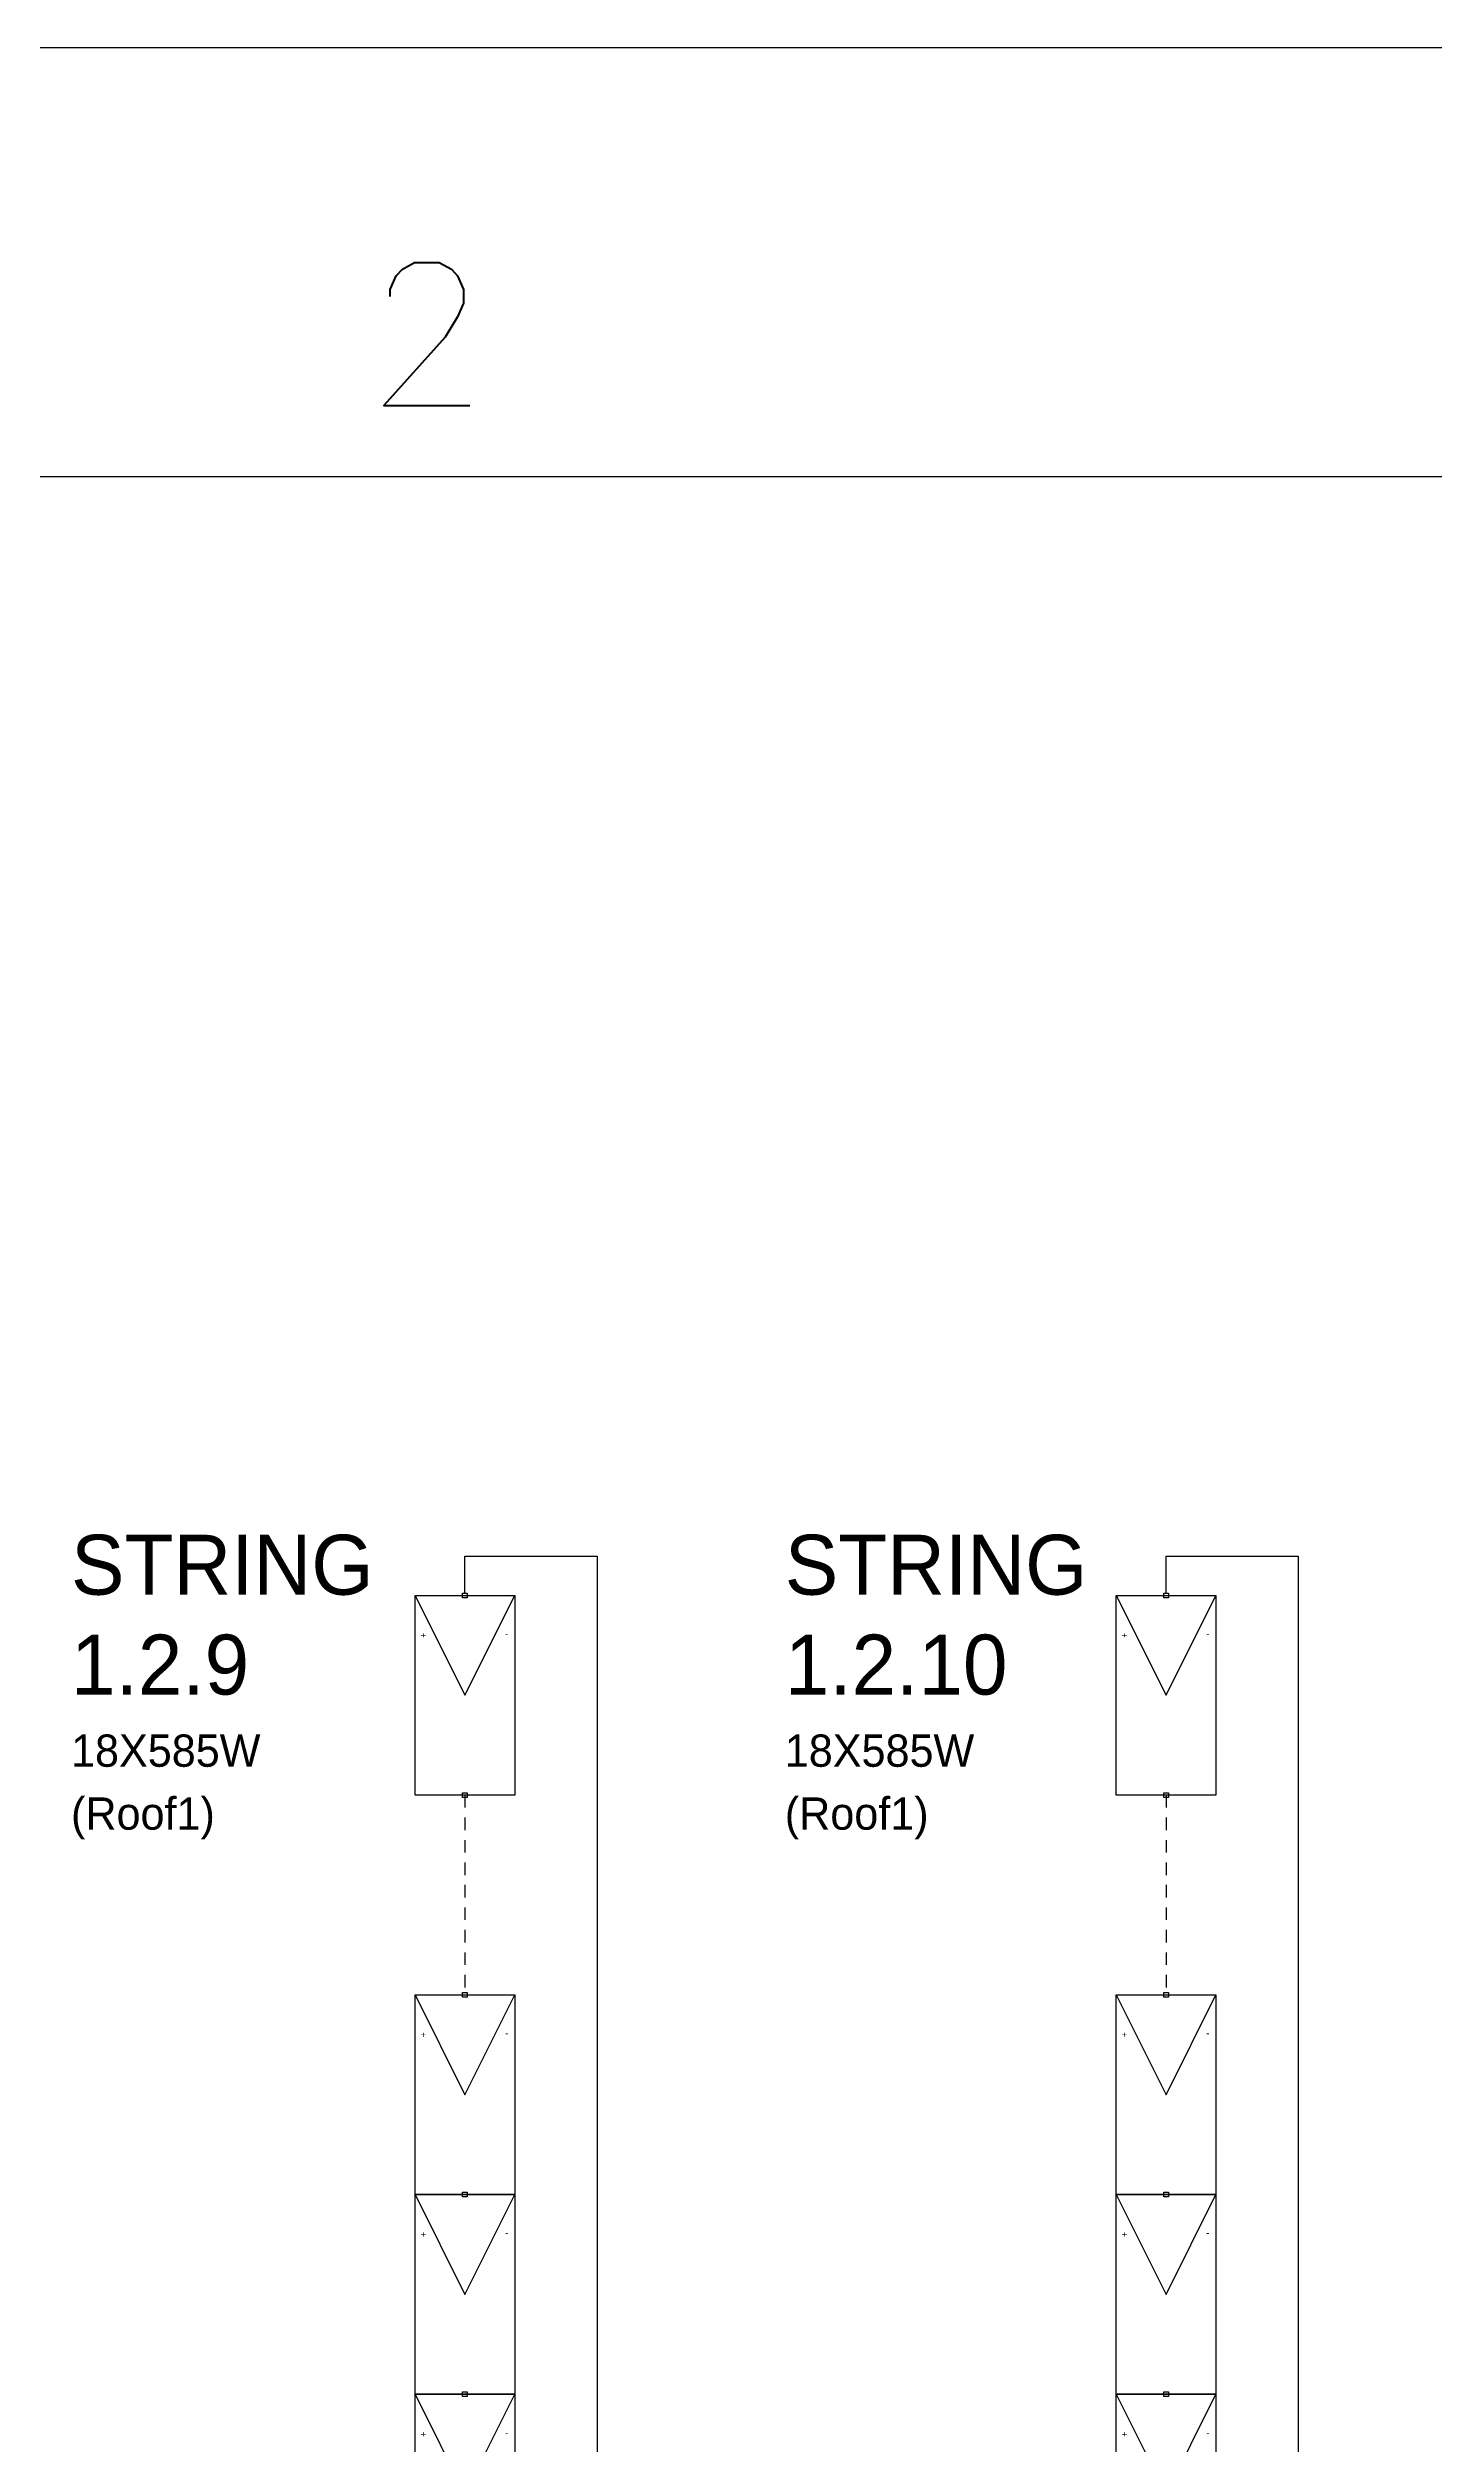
# Model space of a CAD drawing. Header units: inches. Extents: x 4 to 127, y -3 to 89.
# Drawn here: x 77.15 to 91.04, y 64.63 to 88.63 of the extents above; entities that cross this region are included whole.
import ezdxf
from ezdxf.enums import TextEntityAlignment as Align

# ---------------------------------------------------------------- set-up
doc = ezdxf.new("R2010")
doc.units = ezdxf.units.IN
doc.header["$MEASUREMENT"] = 0
doc.linetypes.add('HIDDEN2', pattern=[0.1875, 0.125, -0.0625])
for name, color, linetype in [('GRY_20AWG', 9, 'Continuous'), ('SYMS', 7, 'Continuous'), ('Title Block', 7, 'Continuous'), ('Viewport', 7, 'Continuous'), ('WHT_12AWG', 7, 'Continuous')]:
    doc.layers.add(name, color=color, linetype=linetype)
doc.styles.add('Roman', font='romans')
doc.styles.add('WD', font='romans.shx')

# ---------------------------------------------------------------- blocks, each defined once
blk = doc.blocks.new('ANSI_border_C')
at = {"layer": 'Title Block'}
for p, q in [((21, 16), (0, 16)), ((20.5, 15.25), (0.5, 15.25))]:
    blk.add_line(p, q, dxfattribs=at)
at = {"layer": 'Title Block', "style": 'Roman'}
blk.add_text('2', height=0.25, dxfattribs=at).set_placement((13, 15.5), align=Align.MIDDLE_CENTER)
blk = doc.blocks.new('JIC_border_C')
at = {"xscale": 5.726708801404052, "yscale": 5.726708801404052, "zscale": 5.726708801404052}
blk.add_blockref('ANSI_border_C', (6.5, -3), dxfattribs=at)
blk = doc.blocks.new('HT0_01')
for p, q in [((-0.0625, 0.0625), (0.0625, 0.0625)), ((-0.0625, -0.0625), (-0.0625, 0.0625)), ((0.0625, 0.0625), (0.0625, -0.0625)), ((0.0625, -0.0625), (-0.0625, -0.0625))]:
    blk.add_line(p, q)
at = {"style": 'WD', "flags": 1}
for tag, p in [('X4TERM01', (-0.0625, 0)), ('X2TERM01', (0, 0.0625)), ('X1TERM01', (0.0625, 0)), ('X8TERM01', (0, -0.0625))]:
    blk.add_attdef(tag, p, '', height=0.01, dxfattribs=at)
blk = doc.blocks.new('PVM')
at = {"color": 5}
for p, q in [((2, 1), (1, 0.5)), ((1, 0.5), (2, 0))]:
    blk.add_line(p, q, dxfattribs=at)
blk.add_lwpolyline([(0, 1), (2, 1), (2, 0), (0, 0)], close=True, dxfattribs=at)
at = {"layer": 'SYMS', "color": 5, "xscale": 0.3699338068975089, "yscale": 0.3699338068975089, "zscale": 0.3699338068975089}
for p in [(0, 0.5), (2, 0.5)]:
    blk.add_blockref('HT0_01', p, dxfattribs=at)
at = {"color": 5, "char_height": 0.065, "attachment_point": 1}
for s, insert, rotation in [('+', (1.625, 0.883), 180), ('-', (1.57, 0.067), 90)]:
    blk.add_mtext_dynamic_manual_height_columns(s, width=0.09892, gutter_width=0.325, heights=[0], dxfattribs=dict(at, insert=insert, rotation=rotation))

msp = doc.modelspace()

# ---------------------------------------------------------------- linework, layer by layer
at = {"color": 240, "linetype": 'HIDDEN2', "true_color": 0xed1f24}
for p, q in [((81.329, 71.131), (81.329, 69.131)), ((88.352, 71.131), (88.352, 69.131))]:
    msp.add_line(p, q, dxfattribs=at)
at = {"layer": 'GRY_20AWG', "color": 240, "true_color": 0xed1f24}
for p, q in [((81.329, 73.155), (81.329, 73.525)), ((81.329, 73.525), (82.653, 73.525)), ((88.352, 73.155), (88.352, 73.525)), ((88.352, 73.525), (89.676, 73.525))]:
    msp.add_line(p, q, dxfattribs=at)
at = {"layer": 'WHT_12AWG', "color": 240, "true_color": 0xed1f24}
for p, q in [((82.653, 73.525), (82.653, 25.727)), ((89.676, 73.525), (89.676, 25.727))]:
    msp.add_line(p, q, dxfattribs=at)

# ---------------------------------------------------------------- block references
at = {"layer": 'SYMS', "rotation": 90}
for p in [(81.829, 71.131), (88.852, 71.131), (81.829, 67.131), (88.852, 67.131), (81.829, 65.131), (88.852, 65.131), (81.829, 63.131), (88.852, 63.131)]:
    msp.add_blockref('PVM', p, dxfattribs=at)
at = {"layer": 'Viewport'}
msp.add_blockref('JIC_border_C', (0, 0), dxfattribs=at)

# ---------------------------------------------------------------- texts
at = {"color": 240, "true_color": 0xed1f24}
for s, p in [('STRING', (77.383, 73.138)), ('STRING', (84.533, 73.138)), ('1.2.9', (77.383, 72.138)), ('1.2.10', (84.533, 72.138))]:
    msp.add_text(s, height=0.6, dxfattribs=at).set_placement(p)
at = {"color": 18, "true_color": 0x000000}
for s, p in [('18X585W', (77.383, 71.415)), ('18X585W', (84.533, 71.415)), ('(Roof1)', (77.383, 70.785)), ('(Roof1)', (84.533, 70.785))]:
    msp.add_text(s, height=0.3231, dxfattribs=at).set_placement(p)

doc.saveas('drawing.dxf')
